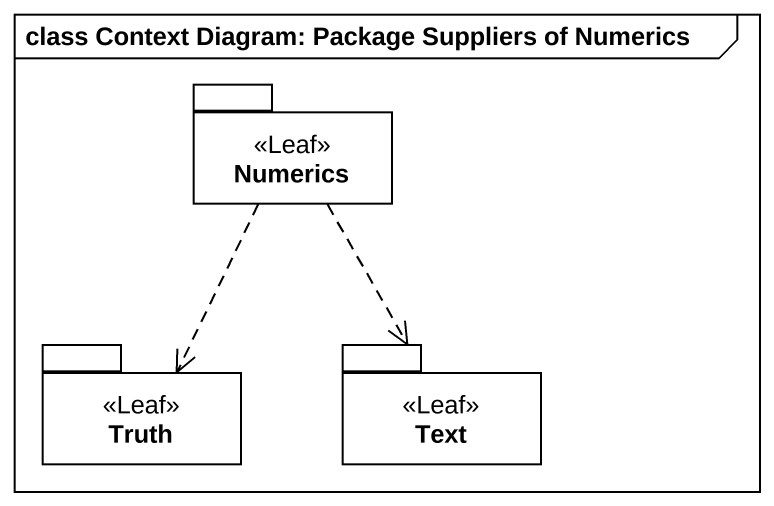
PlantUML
@startuml
mainframe class Context Diagram: Package Suppliers of Numerics
package Numerics <<Leaf>> {
}
package Truth <<Leaf>> {
}
package Text <<Leaf>> {
}
Numerics ..> Truth
Numerics ..> Text
@enduml
